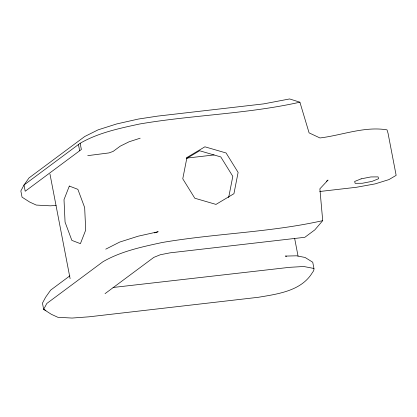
<?xml version="1.0" encoding="UTF-8"?>
<svg xmlns="http://www.w3.org/2000/svg" width="417" height="417" viewBox="0 0 417 417"><rect width="100%" height="100%" fill="white"/><g stroke="black" fill="none" stroke-linecap="round" stroke-linejoin="round"><path stroke-width="0.63" d="M228.631 197.653L232.811 176.355L220.786 156.928L199.592 150.745L186.54 158.523M326.495 181.207L328.064 180.045L319.875 188.823L322.711 220.65L314.835 229.871L304.848 237.294L170.047 252.843L160.331 254.745L153.826 257.378L105.042 293.651M299.896 102.196L289.622 98.944L263.674 103.88L157.72 116.103L138.439 119.038L116.593 123.964L98.099 129.849L84.714 136.515L29.034 177.913L24.004 185.012L25.208 191.247L81.362 149.5L80.158 143.26C98.381 132.747 119.184 128.42 139.528 124.021C192.737 114.904 247.13 114.018 299.896 102.196L309.096 132.872L319.959 137.964C342.133 135.254 364.489 126.096 387.023 129.859L388.045 133.278L396.15 175.359L388.941 179.597L375.118 183.892L356.446 187.269L319.73 191.502M56.128 205.419L50.462 205.836L36.263 205.07L29.716 202.073L22.049 197.152L20.85 190.918L24.004 185.012L80.158 143.26M69.847 275.856L50.645 290.133L45.615 297.232L42.461 303.138L43.66 309.372L51.327 314.293L57.869 317.29L72.073 318.056L89.076 316.811L258.326 297.29C277.712 294.016 301.418 291.04 312.442 272.504A90.093 17.191 -10.9 0 0 313.938 268.465L312.74 262.23L305.056 257.456L296.523 255.809L285.322 256.095L286.615 256.252M105.756 249.157L119.71 242.068L138.204 236.184L158.189 231.722L154.509 232.91M140.18 138.204L129.129 141.764L120.232 146.158L113.153 151.397L109.019 152.909L87.747 155.64M322.711 220.65C269.945 232.477 215.547 233.364 162.338 242.475C141.994 246.874 121.191 251.206 102.968 261.72L46.813 303.472L43.66 309.372L45.906 310.404M186.316 158.152L214.067 154.952M113.033 287.485L289.643 267.318L303.784 266.505L313.938 268.465M294.647 238.404L298.051 256.095M78.443 144.548L79.652 150.782M49.972 174.066L70.108 278.634M186.952 157.496L182.766 178.799L194.791 198.226L215.985 204.403L233.932 193.712L238.117 172.414L226.087 152.982L204.893 146.805L186.952 157.496M69.316 186.055L64.01 199.644L65.062 222.141L71.854 240.374L80.408 243.658L85.709 230.069L84.661 207.572L77.87 189.339L69.316 186.055M361.143 178.846L354.638 181.478L355.143 183.308L362.378 183.251L372.089 181.353L378.6 178.716L378.089 176.891L370.859 176.944L361.143 178.846"/></g></svg>
